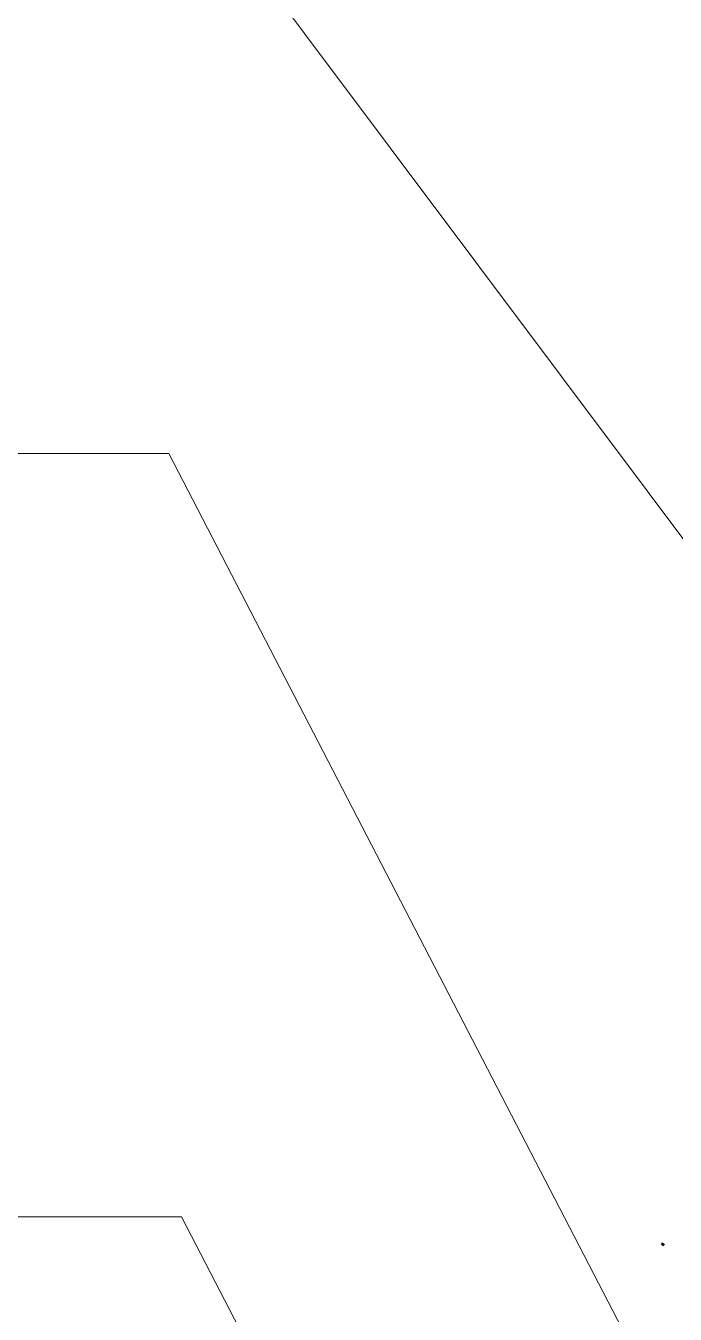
# Model space of a CAD drawing. Header units: millimetres. Extents: x -718 to 68664, y -49984 to -979.
# Drawn here: x 10106 to 10473, y -24046 to -23317 of the extents above; entities that cross this region are included whole.
import ezdxf

# ---------------------------------------------------------------- set-up
doc = ezdxf.new("R2010")
doc.units = ezdxf.units.MM
doc.layers.add('Text', color=7, linetype='Continuous', lineweight=15)
doc.layers.add('ХВС (В1)_20', color=5, linetype='Continuous', lineweight=25)

msp = doc.modelspace()

# ---------------------------------------------------------------- linework, layer by layer
at = {"layer": 'Text'}
for points in [[(10603.43, -23774.83), (10117.31, -23126.01)], [(9723.06, -23558.87), (10186.64, -23558.87)], [(10522.76, -24207.69), (10186.64, -23558.87)], [(9728.78, -23990.96), (10193.78, -23990.96)], [(10529.9, -24639.78), (10193.78, -23990.96)]]:
    msp.add_lwpolyline(points, dxfattribs=at)
at = {"layer": 'ХВС (В1)_20', "lineweight": 60}
msp.add_line((10467.1, -24006.9), (10465.58, -24006.11), dxfattribs=at)

doc.saveas('drawing.dxf')
